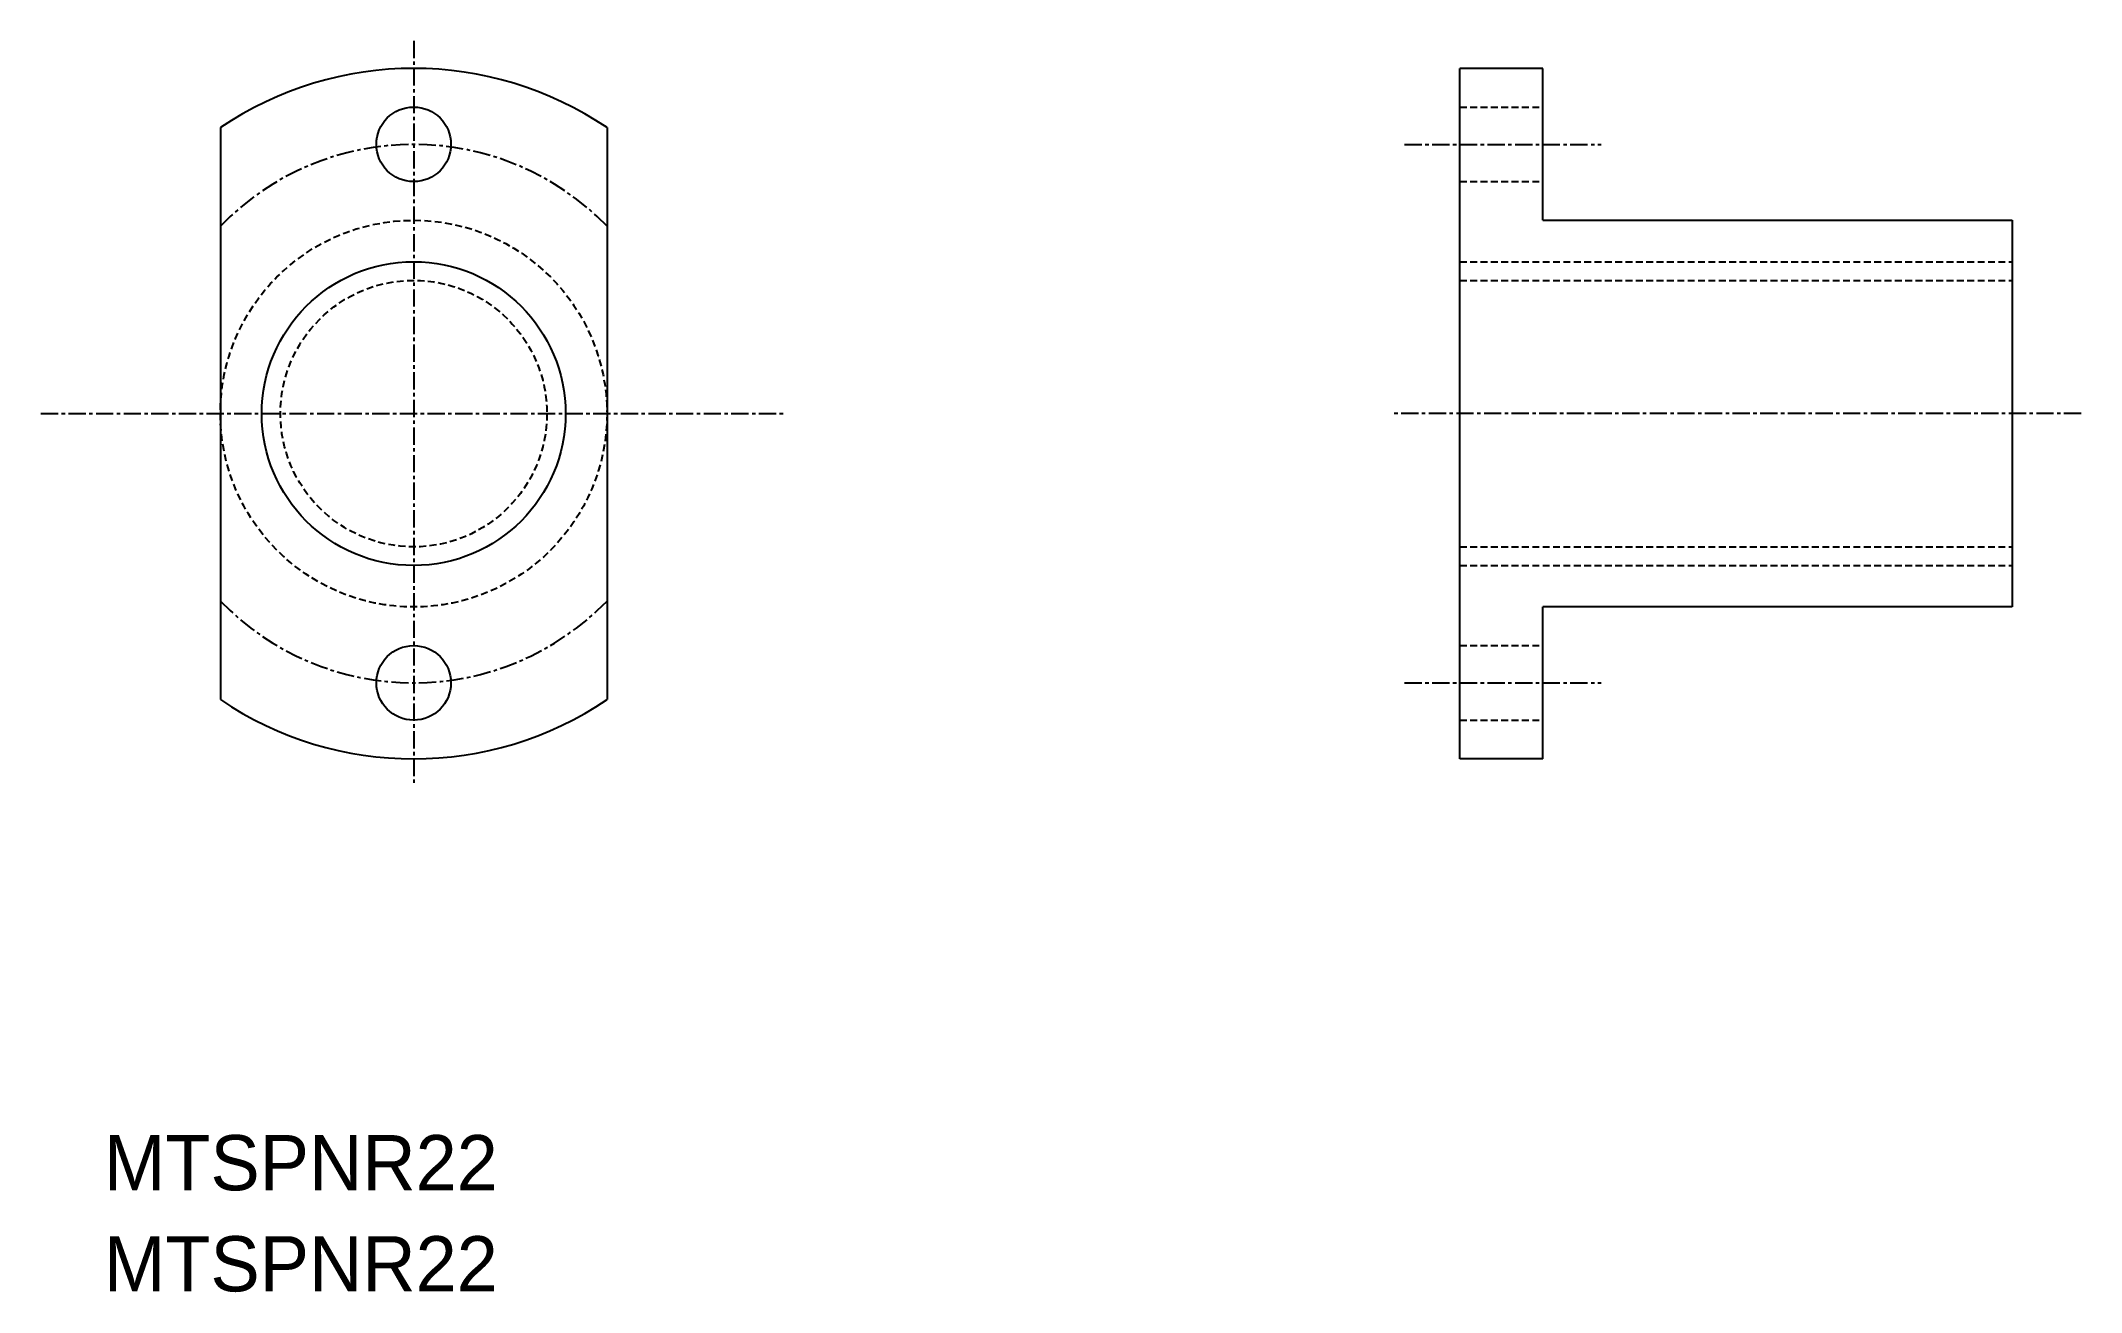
# Model space of a CAD drawing. Extents: x 439 to 587, y 140 to 231.
import ezdxf

# ---------------------------------------------------------------- set-up
doc = ezdxf.new("R2010")
doc.units = 0
doc.linetypes.add('CENTER', pattern=[2, 1.25, -0.25, 0.25, -0.25])
doc.linetypes.add('DASHED', pattern=[0.75, 0.5, -0.25])
doc.layers.get('0').update_dxf_attribs({"linetype": 'CONTINUOUS'})
doc.layers.add('CENTER', color=1, linetype='CENTER')

msp = doc.modelspace()

# ---------------------------------------------------------------- linework, layer by layer
at = {"color": 7, "linetype": 'CONTINUOUS'}
for p, q in [((542.16, 178.65), (542.16, 228.65)), ((548.16, 228.65), (542.16, 228.65)), ((548.16, 217.65), (548.16, 228.65)), ((452.4, 224.36), (452.4, 182.94)), ((480.4, 224.36), (480.4, 182.94)), ((548.16, 217.65), (582.16, 217.65)), ((582.16, 217.65), (582.16, 189.65)), ((582.16, 189.65), (548.16, 189.65)), ((548.16, 178.65), (548.16, 189.65)), ((548.16, 178.65), (542.16, 178.65))]:
    msp.add_line(p, q, dxfattribs=at)
at = {"color": 3, "linetype": 'DASHED'}
for p, q in [((542.16, 225.85), (548.16, 225.85)), ((542.16, 220.45), (548.16, 220.45)), ((542.16, 214.65), (582.16, 214.65)), ((542.16, 213.3), (582.16, 213.3)), ((542.16, 194), (582.16, 194)), ((542.16, 192.65), (582.16, 192.65)), ((542.16, 186.85), (548.16, 186.85)), ((542.16, 181.45), (548.16, 181.45))]:
    msp.add_line(p, q, dxfattribs=at)
at = {"color": 7, "linetype": 'CONTINUOUS'}
for centre, radius in [((466.4, 223.15), 2.7), ((466.4, 203.65), 11), ((466.4, 184.15), 2.7)]:
    msp.add_circle(centre, radius, dxfattribs=at)
at = {"color": 3, "linetype": 'DASHED'}
for radius in [14, 9.65]:
    msp.add_circle((466.4, 203.65), radius, dxfattribs=at)
at = {"color": 7, "linetype": 'CONTINUOUS'}
for start, end in [(55.9442, 124.0558), (235.9442, 304.0558)]:
    msp.add_arc((466.4, 203.65), 25, start, end, dxfattribs=at)
at = {"layer": 'CENTER', "color": 1, "linetype": 'CENTER'}
for p, q in [((466.4, 230.65), (466.4, 176.65)), ((538.16, 223.15), (552.4, 223.15)), ((439.4, 203.65), (493.4, 203.65)), ((587.16, 203.65), (537.16, 203.65)), ((538.16, 184.15), (552.4, 184.15))]:
    msp.add_line(p, q, dxfattribs=at)
for start, end in [(44.1146, 135.8854), (224.1146, 315.8854)]:
    msp.add_arc((466.4, 203.65), 19.5, start, end, dxfattribs=at)

# ---------------------------------------------------------------- texts
at = {"color": 7, "linetype": 'CONTINUOUS'}
for p in [(443.96, 147.4), (443.96, 140.08)]:
    msp.add_text('MTSPNR22', height=4, dxfattribs=at).set_placement(p)

doc.saveas('drawing.dxf')
